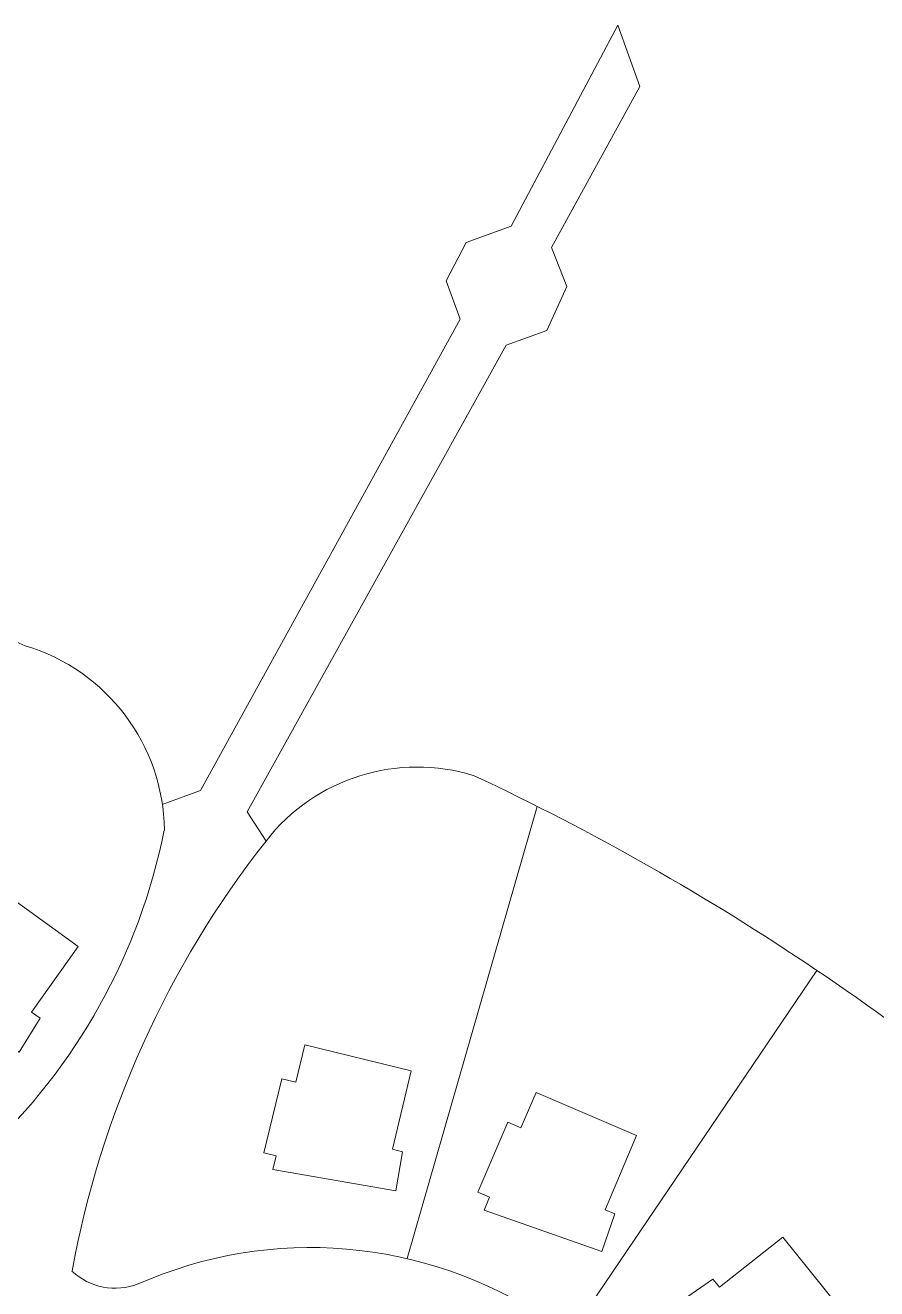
# Model space of a CAD drawing. Header units: inches. Extents: x 36 to 71.8, y 17.4 to 61.8.
# Drawn here: x 48.73 to 59.4, y 45.95 to 61.79 of the extents above; entities that cross this region are included whole.
import ezdxf

# ---------------------------------------------------------------- set-up
doc = ezdxf.new("R2010")
doc.units = ezdxf.units.IN
doc.header["$MEASUREMENT"] = 0
doc.layers.add('00_SOURCE_FROZEN', color=7, linetype='CONTINUOUS', lineweight=18)

msp = doc.modelspace()

# ---------------------------------------------------------------- linework, layer by layer
at = {"layer": '00_SOURCE_FROZEN'}
msp.add_line((50.92, 52.199), (50.441, 52.026), dxfattribs=at)
for points in [[(50.92, 52.199), (54.176, 58.106), (54.001, 58.588), (54.252, 59.071), (54.817, 59.275), (56.152, 61.792), (56.429, 61.025), (55.319, 59.008), (55.511, 58.517), (55.263, 57.967), (54.752, 57.782), (51.508, 51.932), (51.743, 51.566)], [(55.143, 52), (53.51, 46.333)], [(55.552, 45.371), (58.647, 49.945)]]:
    msp.add_lwpolyline(points, dxfattribs=at)
for points in [[(48.804, 49.422), (49.389, 50.246), (48.277, 51.045), (47.995, 50.654), (47.85, 50.758), (47.292, 49.982), (47.421, 49.889), (47.319, 49.747), (48.648, 48.921), (48.911, 49.345)], [(53.327, 47.704), (53.561, 48.687), (52.231, 49.012), (52.116, 48.544), (51.942, 48.586), (51.715, 47.658), (51.87, 47.62), (51.829, 47.45), (53.37, 47.181), (53.455, 47.672)], [(55.995, 46.944), (56.387, 47.876), (55.128, 48.415), (54.938, 47.972), (54.774, 48.042), (54.397, 47.164), (54.544, 47.101), (54.475, 46.94), (55.951, 46.422), (56.116, 46.892)], [(57.426, 45.973), (58.218, 46.601), (59.075, 45.534), (58.699, 45.232), (58.811, 45.092), (58.066, 44.493), (57.966, 44.618), (57.83, 44.508), (56.934, 45.791), (57.343, 46.076)]]:
    msp.add_lwpolyline(points, close=True, dxfattribs=at)
msp.add_lwpolyline([(50.14, 46.014, -0.546754), (57.65, 41.045, 0.171391), (58.184, 40.351, 0.171391)], format="xyb", dxfattribs=at)
for centre, radius, start, end in [((41.139, 37.317), 18.339, 65.5622, 90.1344), ((48.026, 51.672), 2.444, 0.7167, 73.3418), ((53.637, 50.097), 2.397, 72.6746, 142.189), ((40.939, 23.771), 31.601, 47.0054, 64.8874), ((43.034, 53.196), 7.583, 313.0815, 348.6437), ((61.436, 43.951), 12.326, 141.8448, 169.6154), ((49.852, 46.755), 0.794, 227.0981, 291.2465)]:
    msp.add_arc(centre, radius, start, end, dxfattribs=at)

doc.saveas('drawing.dxf')
